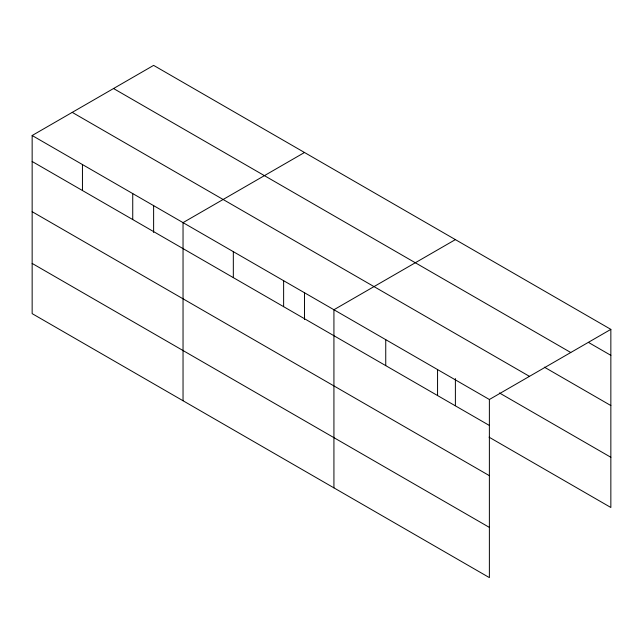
<?xml version="1.0" encoding="UTF-8"?>
<svg xmlns="http://www.w3.org/2000/svg" width="643" height="643" viewBox="0 0 643 643"><rect width="100%" height="100%" fill="white"/><g stroke="black" fill="none" stroke-linecap="round" stroke-linejoin="round"><path stroke-width="0.96" d="M32.15 135.512L489.379 399.496L489.379 577.615L32.15 313.631L32.15 135.512L153.621 65.385L610.85 329.369L610.85 507.488L489.074 437.176M304.501 152.495L183.038 222.631L183.038 400.75M455.389 239.614L333.926 309.741L333.926 487.86M489.379 399.496L610.85 329.369M588.393 342.373L610.85 355.338M113.53 88.525L570.767 352.509M544.348 367.153L610.85 405.548M72.233 112.372L529.47 376.356M499.434 392.953L610.85 457.277M32.15 161.481L489.379 425.465M32.15 211.692L489.379 475.675M32.15 263.421L489.379 527.405M455.389 378.566L455.389 405.685M437.561 369.58L437.561 395.549M385.744 339.657L385.744 365.626M304.501 292.461L304.501 319.571M283.627 280.702L283.627 306.671M233.329 251.662L233.329 277.639M153.621 205.35L153.621 232.461M132.739 193.591L132.739 219.56M82.449 164.552L82.449 190.521"/></g></svg>
